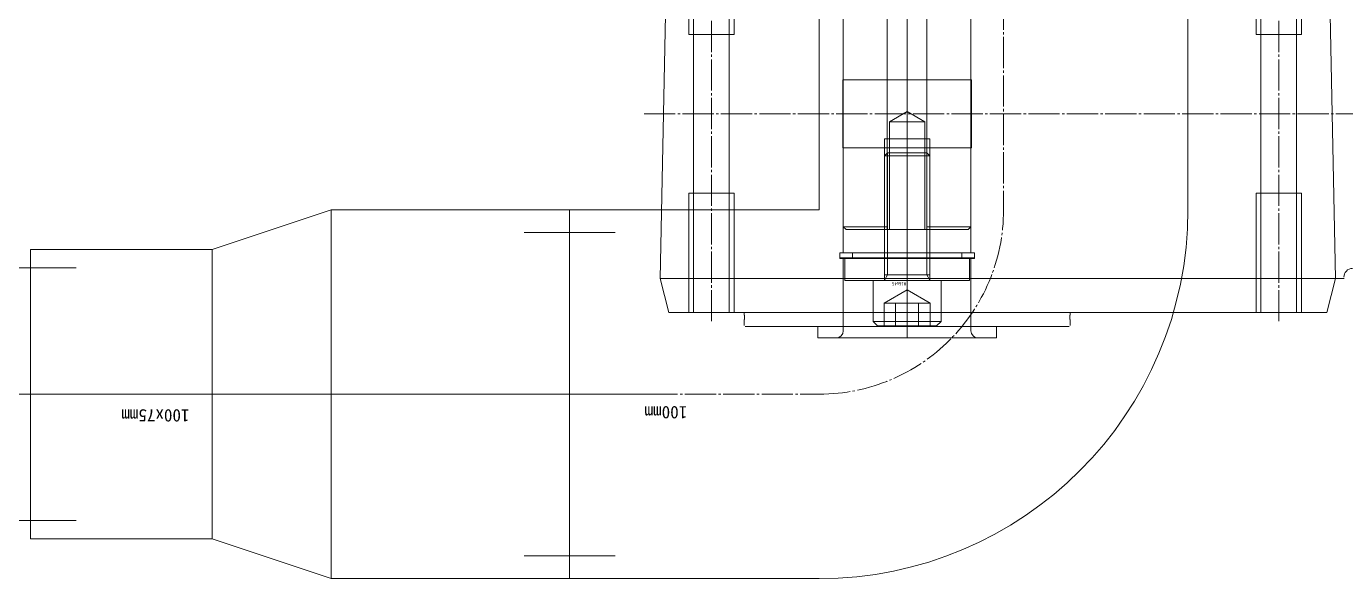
# Model space of a CAD drawing. Units: millimetres at full size. Extents: x -21196 to 21204, y -11807 to 11807.
# Drawn here: x -7074 to -6608.9, y -3778.1 to -3583.5 of the extents above; entities that cross this region are included whole.
import ezdxf
from ezdxf.enums import TextEntityAlignment as Align

# ---------------------------------------------------------------- set-up
doc = ezdxf.new("R2010")
doc.units = ezdxf.units.MM
doc.header["$LTSCALE"] = 0.5
doc.linetypes.add('USER4', pattern=[27.1, 22, -1.7, 1.7, -1.7])
doc.layers.add('1-0_設備-5(241129配置図菊池追記(立面図).jww)(機器配置図 260128.dwg)', color=7, linetype='Continuous', lineweight=9)
doc.styles.add('ＭＳ ゴシック', font='')
doc.styles.get('ＭＳ ゴシック').set_extended_font_data('MS Gothic')

msp = doc.modelspace()

# ---------------------------------------------------------------- linework, layer by layer
at = {"layer": '1-0_設備-5(241129配置図菊池追記(立面図).jww)(機器配置図 260128.dwg)', "linetype": 'USER4'}
for p, q in [((-6763.5215, -3662.4988), (-6763.5215, -1337.5378)), ((-6832.5215, -3540.9668), (-6832.5215, -3687.7273)), ((-6632.5215, -3540.9668), (-6632.5215, -3687.7273)), ((-6729.5215, -3560.1471), (-6729.5215, -3648.1471)), ((-6856.2532, -3614.3471), (-6364.7245, -3614.3471)), ((-6763.5211, -3692.0971), (-6763.5211, -3625.0971)), ((-6849.5215, -3713.1471), (-7461.7125, -3713.1471)), ((-7072.5215, -3713.1471), (-6882.5215, -3713.1471)), ((-6882.5215, -3713.1471), (-6794.5215, -3713.1471))]:
    msp.add_line(p, q, dxfattribs=at)
at = {"layer": '1-0_設備-5(241129配置図菊池追記(立面図).jww)(機器配置図 260128.dwg)'}
for p, q in [((-6763.5215, -3535.3471), (-6763.5215, -3693.3471)), ((-6850.5215, -3672.3471), (-6848.0409, -3544.847)), ((-6840.5215, -3544.3473), (-6840.5215, -3586.3473)), ((-6838.7715, -3544.3471), (-6838.7715, -3684.3471)), ((-6826.2715, -3684.3471), (-6826.2715, -3544.3471)), ((-6824.5215, -3586.3473), (-6824.5215, -3544.3473)), ((-6640.5215, -3544.3473), (-6640.5215, -3586.3473)), ((-6638.7715, -3544.3471), (-6638.7715, -3684.3471)), ((-6626.2715, -3684.3471), (-6626.2715, -3544.3471)), ((-6624.5215, -3586.3473), (-6624.5215, -3544.3473)), ((-6612.5215, -3672.3471), (-6615.0215, -3544.8276)), ((-6794.5215, -3648.1471), (-6794.5215, -3560.1471)), ((-6786.0215, -3565.3471), (-6786.0215, -3602.3471)), ((-6741.0215, -3565.3471), (-6741.0215, -3602.3471)), ((-6770.5215, -3572.1471), (-6770.5215, -3655.1471)), ((-6756.5215, -3655.1471), (-6756.5215, -3572.1471)), ((-6840.5215, -3586.3473), (-6824.5215, -3586.3473)), ((-6640.5215, -3586.3473), (-6624.5215, -3586.3473)), ((-6786.2215, -3602.3471), (-6740.8215, -3602.3471)), ((-6786.2215, -3602.3471), (-6786.2215, -3626.3471)), ((-6740.8215, -3602.3471), (-6740.8215, -3626.3471)), ((-6769.7715, -3617.1471), (-6763.5215, -3613.5391)), ((-6763.5215, -3613.5391), (-6757.2715, -3617.1471)), ((-6769.7715, -3655.1471), (-6769.7715, -3617.1471)), ((-6786.2215, -3626.3471), (-6740.8215, -3626.3471)), ((-6786.0215, -3626.3471), (-6786.0215, -3663.3471)), ((-6755.5215, -3623.1471), (-6771.5215, -3623.1471)), ((-6771.5215, -3623.1471), (-6771.5215, -3655.1471)), ((-6755.5215, -3655.1471), (-6755.5215, -3623.1471)), ((-6741.0215, -3626.3471), (-6741.0215, -3663.3471)), ((-6771.5211, -3673.0971), (-6771.5211, -3629.1796)), ((-6770.4386, -3671.0971), (-6770.4386, -3628.0971)), ((-6756.6036, -3671.0971), (-6756.6036, -3628.0971)), ((-6755.5211, -3673.0971), (-6755.5211, -3629.1796)), ((-6840.5215, -3642.3471), (-6824.5215, -3642.3471)), ((-6840.5215, -3684.3471), (-6840.5215, -3642.3471)), ((-6824.5215, -3642.3471), (-6824.5215, -3684.3471)), ((-6640.5215, -3642.3471), (-6624.5215, -3642.3471)), ((-6640.5215, -3684.3471), (-6640.5215, -3642.3471)), ((-6624.5215, -3642.3471), (-6624.5215, -3684.3471)), ((-7008.5215, -3662.1471), (-6966.5215, -3648.1471)), ((-6966.5215, -3648.1471), (-6966.5215, -3778.1471)), ((-6966.5215, -3648.1471), (-6882.5215, -3648.1471)), ((-6882.5215, -3648.1471), (-6882.5215, -3778.1471)), ((-6786.0215, -3654.1471), (-6770.5215, -3654.1471)), ((-6756.5215, -3654.1471), (-6741.0215, -3654.1471)), ((-6898.5825, -3656.1471), (-6882.5215, -3656.1471)), ((-6866.4606, -3656.1471), (-6882.5215, -3656.1471)), ((-7072.5215, -3662.1471), (-7008.5215, -3662.1471)), ((-7072.5215, -3764.1471), (-7072.5215, -3662.1471)), ((-7008.5215, -3764.1471), (-7008.5215, -3662.1471)), ((-6787.2715, -3663.3471), (-6739.7715, -3663.3471)), ((-6787.2715, -3665.2971), (-6787.2715, -3663.3471)), ((-6763.5211, -3665.0971), (-6763.5211, -3663.3471)), ((-7461.7125, -3668.6471), (-7072.5215, -3668.6471)), ((-7072.5215, -3668.6471), (-7056.4606, -3668.6471)), ((-6786.0215, -3690.8471), (-6786.0215, -3665.2971)), ((-6771.5211, -3665.0971), (-6755.5211, -3665.0971)), ((-6763.5211, -3665.0971), (-6763.5211, -3673.0971)), ((-6741.0215, -3690.8471), (-6741.0215, -3665.2971)), ((-6609.498, -3672.3471), (-6850.5215, -3672.3471)), ((-6847.5313, -3684.3471), (-6850.5215, -3672.3471)), ((-6775.5211, -3687.4971), (-6775.5211, -3673.0971)), ((-6775.5211, -3673.0971), (-6751.5211, -3673.0971)), ((-6770.4386, -3671.0971), (-6771.5211, -3672.9721)), ((-6771.5211, -3671.0971), (-6755.5211, -3671.0971)), ((-6771.5211, -3673.0971), (-6755.5211, -3673.0971)), ((-6756.6036, -3671.0971), (-6755.5211, -3672.9721)), ((-6751.5211, -3687.4971), (-6751.5211, -3673.0971)), ((-6615.5114, -3684.3471), (-6612.5212, -3672.3471)), ((-6771.604, -3681.0971), (-6763.5211, -3676.4305)), ((-6755.4382, -3681.0971), (-6763.5211, -3676.4305)), ((-6771.604, -3689.0971), (-6771.604, -3681.0971)), ((-6771.604, -3681.0971), (-6755.4382, -3681.0971)), ((-6767.5625, -3689.0971), (-6767.5625, -3681.0971)), ((-6759.4796, -3689.0971), (-6759.4796, -3681.0971)), ((-6755.4382, -3689.0971), (-6755.4382, -3681.0971)), ((-6821.0215, -3684.3471), (-6847.5313, -3684.3471)), ((-6821.0215, -3684.3471), (-6847.5313, -3684.3471)), ((-6615.5114, -3684.3471), (-6831.1841, -3684.3471)), ((-6821.0215, -3685.3471), (-6821.0215, -3684.3471)), ((-6821.0215, -3685.3471), (-6821.0215, -3684.3471)), ((-6821.0215, -3688.9471), (-6821.0215, -3686.8471)), ((-6821.0215, -3688.9471), (-6821.0215, -3686.8471)), ((-6820.8715, -3686.8471), (-6820.8715, -3685.3471)), ((-6820.8715, -3686.8471), (-6820.8715, -3685.3471)), ((-6775.5211, -3687.4971), (-6773.9211, -3689.0971)), ((-6775.5211, -3687.4971), (-6751.5211, -3687.4971)), ((-6751.5211, -3687.4971), (-6753.1211, -3689.0971)), ((-6706.1715, -3686.8471), (-6706.1715, -3685.3471)), ((-6706.1715, -3686.8471), (-6706.1715, -3685.3471)), ((-6706.0215, -3685.3471), (-6706.0215, -3684.3471)), ((-6706.0215, -3685.3471), (-6706.0215, -3684.3471)), ((-6706.0215, -3688.9471), (-6706.0215, -3686.8471)), ((-6706.0215, -3688.9471), (-6706.0215, -3686.8471)), ((-6706.4215, -3689.3471), (-6820.6215, -3689.3471)), ((-6706.4215, -3689.3471), (-6820.6215, -3689.3471)), ((-6795.0215, -3693.3471), (-6795.0215, -3689.3471)), ((-6773.9211, -3689.0971), (-6753.1211, -3689.0971)), ((-7461.7125, -3757.6471), (-7072.5215, -3757.6471)), ((-7072.5215, -3757.6471), (-7056.4606, -3757.6471)), ((-7008.5215, -3764.1471), (-7072.5215, -3764.1471)), ((-6898.5825, -3770.1471), (-6882.5215, -3770.1471)), ((-6866.4606, -3770.1471), (-6882.5215, -3770.1471)), ((-6794.5215, -3778.1471), (-6882.5215, -3778.1471))]:
    msp.add_line(p, q, dxfattribs=at)
for points in [[(-6786.0215, -3461.1471), (-6741.0215, -3461.1471), (-6741.0215, -3654.1471), (-6742.0215, -3655.1471), (-6785.0215, -3655.1471), (-6786.0215, -3654.1471)], [(-6787.2711, -3665.0971), (-6787.2711, -3663.3471), (-6782.7711, -3663.3471), (-6782.7711, -3665.0971)], [(-6739.7711, -3665.0971), (-6739.7711, -3663.3471), (-6744.2711, -3663.3471), (-6744.2711, -3665.0971)], [(-6785.5211, -3665.0971), (-6785.5211, -3673.0971), (-6771.5211, -3673.0971), (-6771.5211, -3665.0971)], [(-6741.5211, -3665.0971), (-6741.5211, -3673.0971), (-6755.5211, -3673.0971), (-6755.5211, -3665.0971)]]:
    msp.add_lwpolyline(points, close=True, dxfattribs=at)
for points in [[(-6794.5215, -3560.1471), (-6664.5215, -3560.1471), (-6664.5215, -3648.1471)], [(-6769.7715, -3617.1471), (-6757.2715, -3617.1471), (-6757.2715, -3655.1471)], [(-6771.5211, -3629.1796), (-6770.4386, -3628.0971), (-6756.6036, -3628.0971)], [(-6771.5211, -3629.1796), (-6755.5211, -3629.1796), (-6756.6036, -3628.0971)], [(-6882.5215, -3778.1471), (-6882.5215, -3648.1471), (-6794.5215, -3648.1471)], [(-6787.2715, -3665.2971), (-6739.7715, -3665.2971), (-6739.7715, -3663.3471)], [(-6795.0215, -3693.3471), (-6732.0215, -3693.3471), (-6732.0215, -3689.3471)], [(-6882.5215, -3778.1471), (-6966.5215, -3778.1471), (-7008.5215, -3764.1471)]]:
    msp.add_lwpolyline(points, dxfattribs=at)
for centre, radius, start, end in [((-6794.5215, -3648.1471), 130, 270, 0), ((-6606.54, -3671.8471), 3, 90, 181.11), ((-6788.5215, -3690.8471), 2.5, 270, 0), ((-6738.5215, -3690.8471), 2.5, 180, 270)]:
    msp.add_arc(centre, radius, start, end, dxfattribs=at)
at = {"layer": '1-0_設備-5(241129配置図菊池追記(立面図).jww)(機器配置図 260128.dwg)', "linetype": 'USER4'}
msp.add_arc((-6794.5215, -3648.1471), 65, 270, 0, dxfattribs=at)

# ---------------------------------------------------------------- texts
at = {"layer": '1-0_設備-5(241129配置図菊池追記(立面図).jww)(機器配置図 260128.dwg)', "style": 'ＭＳ ゴシック', "width": 0.8}
msp.add_text('M16x45', height=1.259, rotation=180, dxfattribs=at).set_placement((-6763.8764, -3673.2061), align=Align.BOTTOM_LEFT)
at = {"layer": '1-0_設備-5(241129配置図菊池追記(立面図).jww)(機器配置図 260128.dwg)', "style": 'ＭＳ ゴシック'}
for s, p in [('100x75mm', (-7016.5215, -3717.1692)), ('100mm', (-6841.0496, -3716.0593))]:
    msp.add_text(s, height=4.406, rotation=180, dxfattribs=at).set_placement(p, align=Align.BOTTOM_LEFT)

doc.saveas('drawing.dxf')
